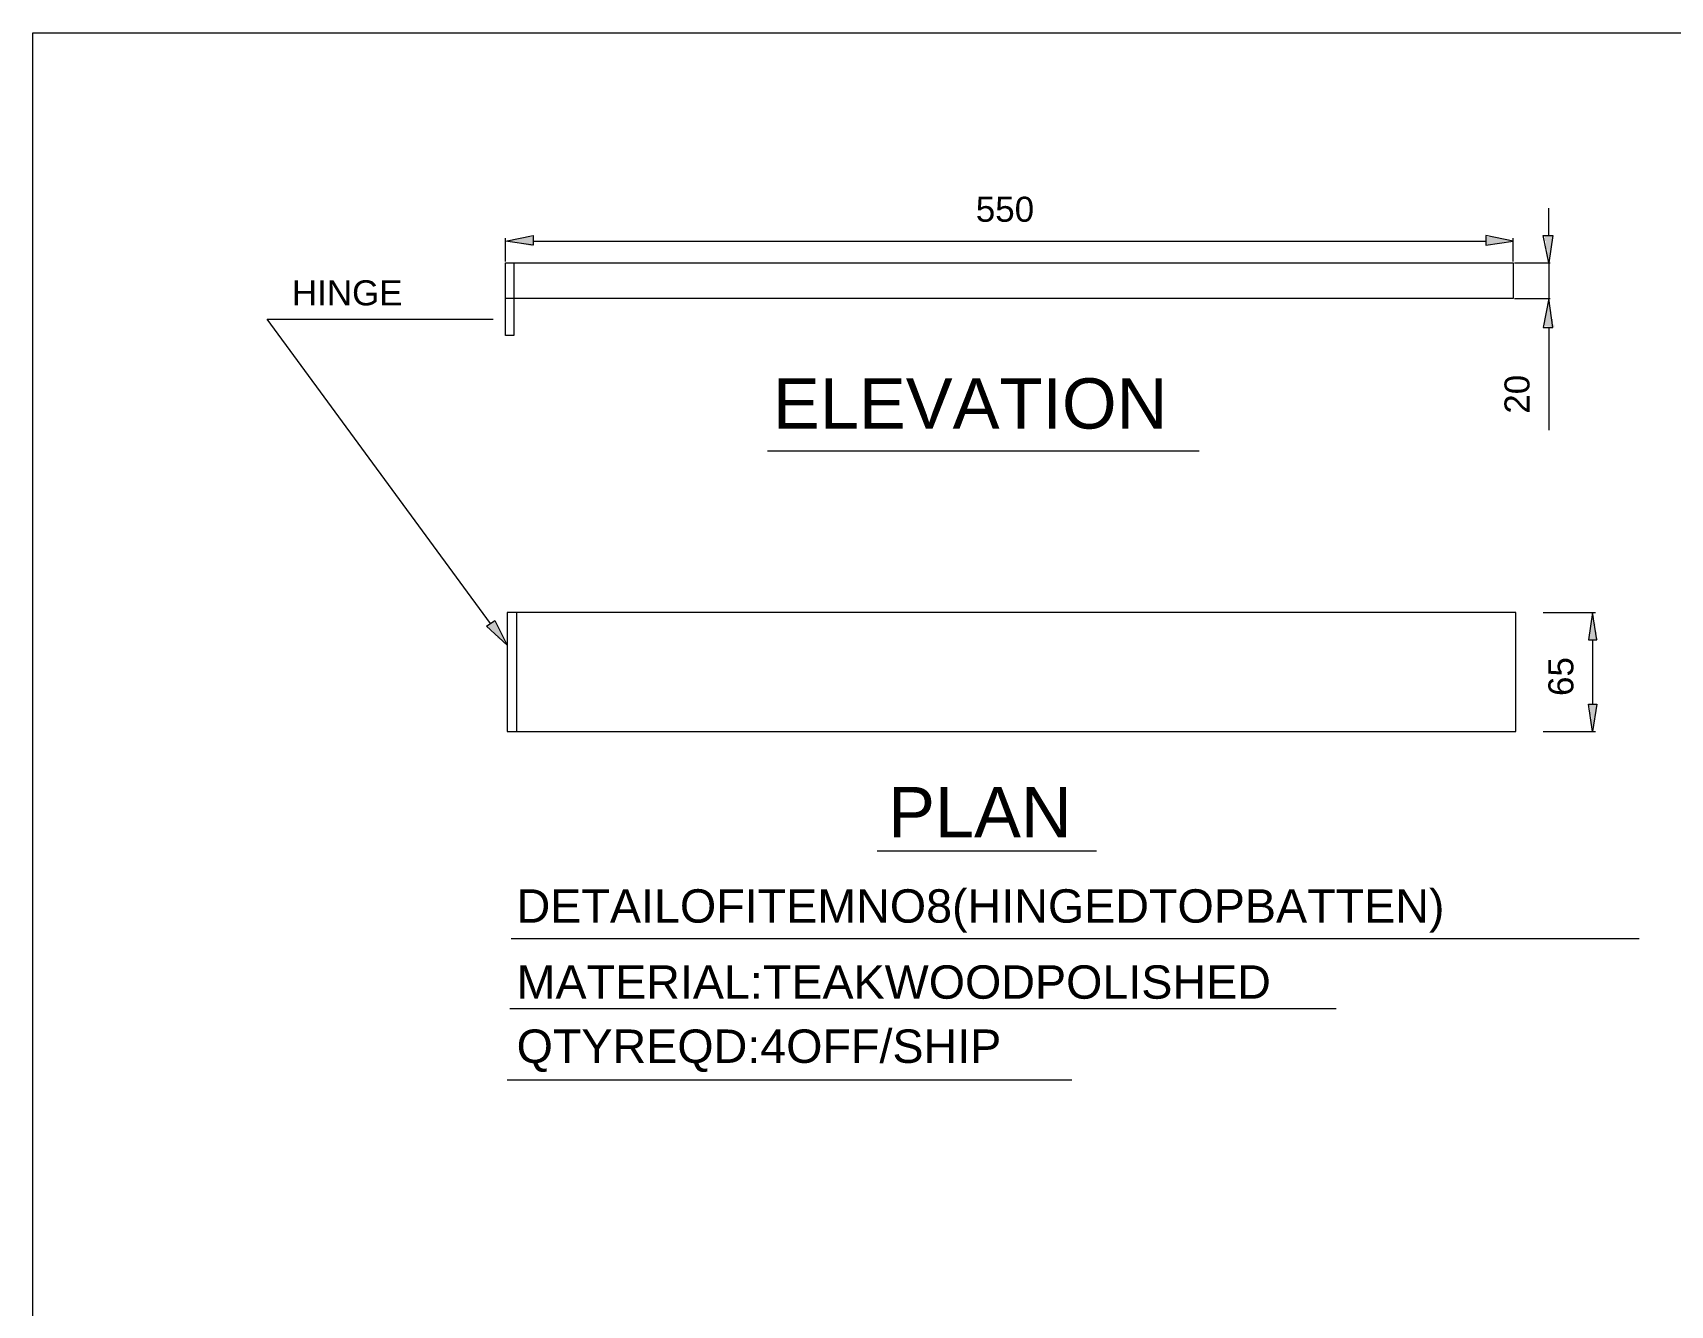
# Model space of a CAD drawing. Header units: millimetres. Extents: x -3009 to 55097, y -2803 to 5841.
# Drawn here: x 47995.75 to 48033.22, y 146.87 to 176 of the extents above; entities that cross this region are included whole.
import ezdxf

# ---------------------------------------------------------------- set-up
doc = ezdxf.new("R2010")
doc.units = ezdxf.units.MM
for name, color, linetype in [('PDF2_Geometry', 7, 'Continuous'), ('PDF2_Solid Fills', 7, 'Continuous'), ('PDF2_Text', 7, 'Continuous')]:
    doc.layers.add(name, color=color, linetype=linetype)
doc.styles.add('PDF F1', font='arial.ttf')

msp = doc.modelspace()

# ---------------------------------------------------------------- hatches: boundary and pattern name
at = {"layer": 'PDF2_Solid Fills', "transparency": 33554559}
for points in [[(48007.07125493493, 171.1358824158559), (48007.19672018067, 171.1045160554114), (48007.19672018067, 171.3240803824839), (48007.03988779033, 171.3240803824839), (48006.8516898237, 171.2927140220393), (48006.75759152653, 171.2613476615946), (48006.63212471247, 171.2299814971898), (48006.8516898237, 171.1986151367452), (48006.91442254459, 171.1672487763005)], [(48028.99634010156, 171.1045160554114), (48029.05907419472, 171.1358824158559), (48029.31000488224, 171.1672487763005), (48029.34136908624, 171.1986151367452), (48029.62366672233, 171.2268447944921), (48029.62366672233, 171.2362549287244), (48029.1845396365, 171.3240803824839), (48028.99634010156, 171.3240803824839)], [(48030.53329117522, 171.2927140220393), (48030.55420251783, 171.355447135008), (48030.34509458087, 171.355447135008), (48030.34509458087, 171.2299814971898), (48030.37646172547, 171.2299814971898), (48030.37646172547, 171.0417833345222), (48030.40782573344, 171.0417833345222), (48030.40782573344, 170.8535849758147), (48030.43919287805, 170.8535849758147), (48030.43919287805, 170.6967533696314), (48030.47055982661, 170.9790508096727), (48030.50192697121, 171.1672487763005)], [(48030.47055982661, 169.6302971145147), (48030.47055982661, 169.8498614415872), (48030.43919287805, 169.8498614415872), (48030.40782573344, 169.6616634749594), (48030.37646172547, 169.5048316727363), (48030.34509458087, 169.3793664269976), (48030.34509458087, 169.2813464740307), (48030.56465812378, 169.2539011812589), (48030.56465812378, 169.3166337061084), (48030.53329117522, 169.3166337061084), (48030.53329117522, 169.4420991478868), (48030.50192697121, 169.4420991478868), (48030.50192697121, 169.6302971145147)], [(48031.47428257667, 162.4787661489848), (48031.47428257667, 162.6669656839308), (48031.44291543208, 162.6669656839308), (48031.41155122806, 162.4787661489848), (48031.3801842795, 162.2905681823569), (48031.34881713489, 162.1337373603327), (48031.34881713489, 162.102370215729), (48031.56838067781, 162.102370215729), (48031.56838067781, 162.1337373603327), (48031.53701666984, 162.1337373603327), (48031.53701666984, 162.2905681823569), (48031.50564952524, 162.2905681823569), (48031.50564952524, 162.4787661489848)], [(48031.53701666984, 160.5654193381022), (48031.56838067781, 160.6281520589914), (48031.34881713489, 160.6281520589914), (48031.34881713489, 160.5654193381022), (48031.3801842795, 160.5654193381022), (48031.3801842795, 160.3772213714743), (48031.41155122806, 160.3772213714743), (48031.41155122806, 160.1262891156391), (48031.44291543208, 160.1262891156391), (48031.44291543208, 159.9694582936149), (48031.47428257667, 160.220388981132), (48031.50564952524, 160.4399538963238)]]:
    msp.add_hatch(color=256, dxfattribs=at).paths.add_polyline_path(points)
h = msp.add_hatch(color=256, dxfattribs=at)
h.paths.add_polyline_path([(48006.34982864471, 162.4474005726993), (48006.34982864471, 162.5101332935885), (48006.28709592381, 162.5101332935885), (48006.22436320293, 162.4474005726993), (48006.13026353347, 162.4160336241354), (48006.16163048203, 162.3846680478498), (48006.22436320293, 162.3533009032461), (48006.38119422099, 162.1964700812218), (48006.38119422099, 162.1337373603327), (48006.44392674584, 162.1337373603327), (48006.56939218762, 162.0082719185542), (48006.56939218762, 162.0710046394435), (48006.53802661133, 162.0710046394435), (48006.53802661133, 162.1337373603327), (48006.50665946673, 162.1337373603327), (48006.50665946673, 162.1964700812218), (48006.47529389044, 162.1964700812218), (48006.47529389044, 162.2592026060713), (48006.44392674584, 162.2592026060713), (48006.44392674584, 162.3219353269606), (48006.41256116955, 162.3219353269606), (48006.41256116955, 162.3846680478498), (48006.38119422099, 162.3846680478498), (48006.38119422099, 162.4474005726993)])
h.paths.add_polyline_path([(48006.56939218762, 162.0082719185542), (48006.60075913618, 161.9769049699904), (48006.60075913618, 162.0082719185542)])

# ---------------------------------------------------------------- linework, layer by layer
at = {"layer": 'PDF2_Geometry', "lineweight": 13}
for points in [[(47995.74799842235, 21.581074835761), (47995.74799842235, 175.9976682847704), (48207.91007203603, 175.9976682847704), (48207.91007203603, 21.581074835761)], [(48007.19672018067, 171.355447135008), (48007.19672018067, 171.1358824158559), (48006.56939218762, 171.2299814971898)], [(48028.99634010156, 171.355447135008), (48028.99634010156, 171.1358824158559), (48029.62366672233, 171.2299814971898)], [(48030.31372743627, 171.355447135008), (48030.53329117522, 171.355447135008), (48030.43919287805, 170.7281197300761)], [(48030.31372743627, 169.2539011812589), (48030.53329117522, 169.2539011812589), (48030.43919287805, 169.9125939664367)], [(48029.6864008155, 160.0008238699005), (48029.6864008155, 162.7296984048199), (48006.60075913618, 162.7296984048199), (48006.60075913618, 160.0008238699005)], [(48031.34881713489, 162.102370215729), (48031.53701666984, 162.102370215729), (48031.44291543208, 162.7296984048199)], [(48006.3184615001, 162.5415004381921), (48006.60075913618, 161.9769049699904), (48006.13026353347, 162.4160336241354)], [(48031.34881713489, 160.6281520589914), (48031.53701666984, 160.6281520589914), (48031.44291543208, 160.0008238699005)]]:
    msp.add_lwpolyline(points, close=True, dxfattribs=at)
for points in [[(48030.43919287805, 171.355447135008), (48030.43919287805, 171.9827741478604)], [(48006.56939218762, 170.7594860905207), (48006.56939218762, 171.2927140220393)], [(48029.62366672233, 170.7594860905207), (48029.62366672233, 171.2927140220393)], [(48007.19672018067, 171.2299814971898), (48028.99634010156, 171.2299814971898)], [(48006.75759152653, 170.7281197300761), (48006.75759152653, 169.065702430472), (48006.56939218762, 169.065702430472), (48006.56939218762, 170.7281197300761), (48029.62366672233, 170.7281197300761), (48029.62366672233, 169.9125939664367), (48006.56939218762, 169.9125939664367)], [(48029.65503386693, 170.7281197300761), (48030.47055982661, 170.7281197300761)], [(48030.43919287805, 170.7281197300761), (48030.43919287805, 169.9125939664367)], [(48029.65503386693, 169.9125939664367), (48030.47055982661, 169.9125939664367)], [(48006.22436320293, 162.4787661489848), (48001.11164605837, 169.4420991478868), (48005.06380747439, 169.4420991478868), (48006.28709592381, 169.4420991478868)], [(48030.43919287805, 169.2539011812589), (48030.43919287805, 166.9014241479132)], [(48012.56036801274, 166.4309283491646), (48022.44077037655, 166.4309283491646)], [(48006.82032424741, 162.7296984048199), (48006.82032424741, 160.0008238699005)], [(48030.31372743627, 162.7296984048199), (48031.50564952524, 162.7296984048199)], [(48031.44291543208, 162.102370215729), (48031.44291543208, 160.6281520589914)], [(48030.31372743627, 160.0008238699005), (48031.50564952524, 160.0008238699005)], [(48015.06967586811, 157.2719509032989), (48020.0882933432, 157.2719509032989)], [(48006.69485900168, 155.2645042269235), (48032.50937207927, 155.2645042269235)], [(48006.66349185707, 153.6648190600894), (48025.57740642101, 153.6648190600894)], [(48006.60075913618, 152.0337685130095), (48019.5237008156, 152.0337685130095)]]:
    msp.add_lwpolyline(points, dxfattribs=at)

# ---------------------------------------------------------------- texts
at = {"layer": 'PDF2_Text', "attachment_point": 4, "style": 'PDF F1'}
for s, insert, char_height in [('550', (48017.32747289383, 171.953751713236), 0.5731492110038632), ('HINGE', (48001.6760286805, 170.0402263203489), 0.5731492110038632), ('ELEVATION', (48012.68585922659, 167.5045602846202), 1.151341085179791), ('PLAN', (48015.32086531202, 158.1575657877189), 1.151341085179791), ('DETAILOFITEMNO8(HINGEDTOPBATTEN)', (48006.82046086159, 155.8949243539743), 0.7642161780615475), ('MATERIAL:TEAKWOODPOLISHED', (48006.82046086159, 154.2639559322351), 0.7642161780615475), ('QTYREQD:4OFF/SHIP', (48006.82046086159, 152.6956738059555), 0.7642161780615475)]:
    msp.add_mtext(s, dxfattribs=dict(at, insert=insert, char_height=char_height))
at = {"layer": 'PDF2_Text', "char_height": 0.5731032641868057, "attachment_point": 4, "rotation": 90, "style": 'PDF F1'}
for s, insert in [('20', (48029.71613072618, 167.2774824996937)), ('65', (48030.72008463265, 160.8157805995683))]:
    msp.add_mtext(s, dxfattribs=dict(at, insert=insert))

doc.saveas('drawing.dxf')
